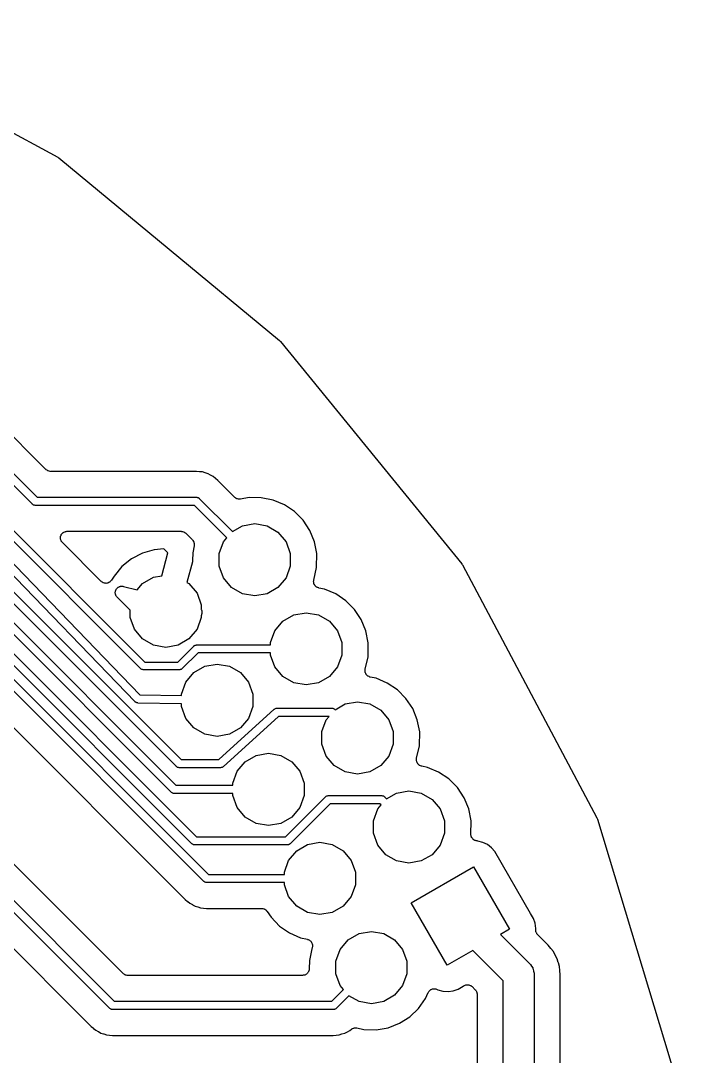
# Model space of a CAD drawing. Extents: x 164 to 228.7, y -128.7 to -69.
# Drawn here: x 215.31 to 228.14, y -93.69 to -73.56 of the extents above; entities that cross this region are included whole.
import ezdxf

# ---------------------------------------------------------------- set-up
doc = ezdxf.new("R2010")
doc.units = 0
doc.header["$MEASUREMENT"] = 0
doc.layers.add('BLACK', color=7, linetype='CONTINUOUS')

msp = doc.modelspace()

# ---------------------------------------------------------------- linework, layer by layer
at = {"layer": 'Black'}
for p, q in [((211.13, -73.5553), (216.034, -76.2068)), ((216.034, -76.2068), (216.043, -76.2145)), ((216.043, -76.2145), (216.054, -76.2207)), ((216.054, -76.2207), (220.35, -79.7743)), ((215.804, -82.2798), (212.917, -79.3921)), ((215.543, -82.9566), (212.467, -79.88)), ((212.557, -79.7434), (215.633, -82.82)), ((220.35, -79.7743), (220.358, -79.7837)), ((220.358, -79.7837), (220.367, -79.7919)), ((220.367, -79.7919), (223.891, -84.1121)), ((217.647, -86.153), (211.969, -80.475)), ((212.053, -80.347), (217.731, -86.025)), ((211.886, -80.7173), (217.63, -86.6615)), ((217.538, -86.7965), (211.794, -80.853)), ((218.343, -88.0566), (211.567, -81.28)), ((211.657, -81.1434), (218.433, -87.92)), ((218.243, -88.5566), (211.367, -81.68)), ((211.457, -81.5434), (218.333, -88.42)), ((211.257, -81.9434), (218.733, -89.42)), ((218.643, -89.5566), (211.167, -82.08)), ((211.157, -82.3434), (218.965, -90.1521)), ((215.809, -82.283), (215.804, -82.2798)), ((215.812, -82.2873), (215.809, -82.283)), ((215.827, -82.2956), (215.812, -82.2873)), ((215.84, -82.3051), (215.827, -82.2956)), ((215.846, -82.3065), (215.84, -82.3051)), ((215.851, -82.3093), (215.846, -82.3065)), ((215.867, -82.3122), (215.851, -82.3093)), ((215.883, -82.3165), (215.867, -82.3122)), ((215.889, -82.316), (215.883, -82.3165)), ((215.894, -82.317), (215.889, -82.316)), ((218.73, -82.317), (215.894, -82.317)), ((218.732, -82.317), (218.73, -82.317)), ((218.791, -82.3236), (218.732, -82.317)), ((218.732, -82.317), (218.732, -82.317)), ((218.732, -82.317), (218.732, -82.317)), ((218.732, -82.317), (218.732, -82.317)), ((218.792, -82.3236), (218.791, -82.3236)), ((218.792, -82.3237), (218.792, -82.3236)), ((218.848, -82.3294), (218.792, -82.3237)), ((218.902, -82.3464), (218.848, -82.3294)), ((218.903, -82.3465), (218.902, -82.3464)), ((218.903, -82.3468), (218.903, -82.3465)), ((218.957, -82.3632), (218.903, -82.3468)), ((218.875, -90.2886), (211.067, -82.48)), ((219.006, -82.3903), (218.957, -82.3632)), ((219.007, -82.3905), (219.006, -82.3903)), ((219.007, -82.3909), (219.007, -82.3905)), ((219.057, -82.4175), (219.007, -82.3909)), ((219.1, -82.4536), (219.057, -82.4175)), ((219.1, -82.454), (219.1, -82.4536)), ((219.101, -82.4545), (219.1, -82.454)), ((219.147, -82.4921), (219.101, -82.4545)), ((219.478, -82.8234), (219.147, -82.4921)), ((215.633, -82.82), (218.73, -82.82)), ((218.73, -82.82), (218.734, -82.8206)), ((218.734, -82.8206), (218.737, -82.8203)), ((218.737, -82.8203), (218.747, -82.823)), ((218.747, -82.823), (218.757, -82.8248)), ((218.757, -82.8248), (218.761, -82.8266)), ((218.761, -82.8266), (218.764, -82.8275)), ((218.764, -82.8275), (218.772, -82.8335)), ((218.772, -82.8335), (218.782, -82.8387)), ((218.782, -82.8387), (218.784, -82.8414)), ((218.784, -82.8414), (218.787, -82.8434)), ((218.787, -82.8434), (219.431, -83.4879)), ((219.492, -82.8335), (219.478, -82.8234)), ((219.506, -82.8445), (219.492, -82.8335)), ((219.51, -82.846), (219.506, -82.8445)), ((219.514, -82.8487), (219.51, -82.846)), ((219.531, -82.8533), (219.514, -82.8487)), ((219.548, -82.859), (219.531, -82.8533)), ((219.552, -82.8589), (219.548, -82.859)), ((219.557, -82.8602), (219.552, -82.8589)), ((219.574, -82.8586), (219.557, -82.8602)), ((219.592, -82.8584), (219.574, -82.8586)), ((219.756, -82.827), (219.592, -82.8584)), ((219.993, -82.8287), (219.756, -82.827)), ((220.225, -82.8763), (219.993, -82.8287)), ((220.443, -82.9681), (220.225, -82.8763)), ((210.896, -83.0202), (218.515, -90.6399)), ((215.546, -82.9586), (215.543, -82.9566)), ((215.549, -82.9613), (215.546, -82.9586)), ((215.558, -82.9665), (215.549, -82.9613)), ((215.566, -82.9725), (215.558, -82.9665)), ((215.57, -82.9734), (215.566, -82.9725)), ((215.573, -82.9752), (215.57, -82.9734)), ((215.583, -82.977), (215.573, -82.9752)), ((215.593, -82.9797), (215.583, -82.977)), ((215.597, -82.9794), (215.593, -82.9797)), ((215.6, -82.98), (215.597, -82.9794)), ((218.697, -82.98), (215.6, -82.98)), ((219.323, -83.6062), (218.697, -82.98)), ((220.64, -83.1006), (220.443, -82.9681)), ((220.807, -83.2687), (220.64, -83.1006)), ((219.626, -83.3756), (219.866, -83.3332)), ((219.866, -83.3332), (220.106, -83.3756)), ((220.938, -83.466), (220.807, -83.2687)), ((216.098, -83.5621), (216.104, -83.5465)), ((216.104, -83.5465), (216.108, -83.5422)), ((216.108, -83.5422), (216.11, -83.5372)), ((216.11, -83.5372), (216.122, -83.5254)), ((216.122, -83.5254), (216.132, -83.5127)), ((216.132, -83.5127), (216.137, -83.5099)), ((216.137, -83.5099), (216.141, -83.506)), ((216.141, -83.506), (216.156, -83.499)), ((216.156, -83.499), (216.171, -83.4907)), ((216.171, -83.4907), (216.176, -83.4897)), ((216.176, -83.4897), (216.181, -83.4873)), ((216.181, -83.4873), (216.198, -83.4859)), ((216.198, -83.4859), (216.214, -83.483)), ((216.214, -83.483), (218.436, -83.483)), ((218.436, -83.483), (218.442, -83.484)), ((218.442, -83.484), (218.447, -83.4835)), ((218.447, -83.4835), (218.463, -83.4878)), ((218.463, -83.4878), (218.479, -83.4907)), ((218.479, -83.4907), (218.484, -83.4935)), ((218.484, -83.4935), (218.49, -83.4949)), ((218.49, -83.4949), (218.503, -83.5044)), ((218.503, -83.5044), (218.518, -83.5127)), ((218.518, -83.5127), (218.521, -83.517)), ((218.521, -83.517), (218.526, -83.5202)), ((218.526, -83.5202), (218.654, -83.6485)), ((219.431, -83.4879), (219.626, -83.3756)), ((220.106, -83.3756), (220.318, -83.4976)), ((220.318, -83.4976), (220.475, -83.6846)), ((221.028, -83.6851), (220.938, -83.466)), ((216.088, -83.6211), (216.089, -83.6045)), ((216.089, -83.6265), (216.088, -83.6211)), ((216.089, -83.5879), (216.091, -83.5827)), ((216.089, -83.6045), (216.089, -83.5879)), ((216.089, -83.6321), (216.089, -83.6265)), ((216.095, -83.6476), (216.089, -83.6321)), ((216.091, -83.5771), (216.098, -83.5621)), ((216.091, -83.5827), (216.091, -83.5771)), ((216.099, -83.6637), (216.095, -83.6476)), ((216.102, -83.6682), (216.099, -83.6637)), ((216.104, -83.6735), (216.102, -83.6682)), ((216.115, -83.6862), (216.104, -83.6735)), ((216.124, -83.6998), (216.115, -83.6862)), ((216.882, -84.4572), (216.124, -83.6998)), ((218.654, -83.6485), (218.665, -83.6639)), ((218.665, -83.6639), (218.677, -83.6787)), ((218.677, -83.6787), (218.678, -83.6819)), ((218.678, -83.6819), (218.679, -83.6847)), ((218.679, -83.6847), (218.684, -83.7028)), ((218.684, -83.7028), (218.69, -83.7207)), ((218.691, -83.7273), (218.689, -83.746)), ((218.689, -83.746), (218.689, -83.7648)), ((218.69, -83.7207), (218.69, -83.724)), ((218.69, -83.724), (218.691, -83.7273)), ((219.174, -83.9139), (219.257, -83.6846)), ((219.257, -83.6846), (219.323, -83.6062)), ((220.475, -83.6846), (220.558, -83.9139)), ((221.074, -83.9166), (221.028, -83.6851)), ((217.681, -83.9099), (217.47, -84.02)), ((217.909, -83.8431), (217.681, -83.9099)), ((218.098, -83.8263), (217.909, -83.8431)), ((218.056, -84.347), (218.174, -83.9041)), ((218.174, -83.9041), (218.098, -83.8263)), ((218.66, -83.9006), (218.658, -84.0478)), ((218.689, -83.7648), (218.66, -83.9006)), ((219.174, -84.1579), (219.174, -83.9139)), ((220.558, -83.9139), (220.558, -84.1579)), ((221.07, -84.1889), (221.074, -83.9166)), ((217.47, -84.02), (217.284, -84.1691)), ((218.653, -84.0789), (218.547, -84.4754)), ((218.655, -84.0632), (218.653, -84.0789)), ((218.658, -84.0478), (218.655, -84.0632)), ((219.257, -84.3872), (219.174, -84.1579)), ((220.558, -84.1579), (220.475, -84.3872)), ((223.891, -84.1121), (223.897, -84.123)), ((223.897, -84.123), (223.905, -84.1327)), ((223.905, -84.1327), (226.522, -89.0551)), ((217.129, -84.3543), (217.079, -84.4344)), ((217.284, -84.1691), (217.129, -84.3543)), ((217.894, -84.3756), (218.056, -84.347)), ((221.015, -84.4312), (221.07, -84.1889)), ((216.885, -84.4592), (216.882, -84.4572)), ((216.887, -84.4619), (216.885, -84.4592)), ((216.903, -84.4718), (216.887, -84.4619)), ((216.918, -84.4825), (216.903, -84.4718)), ((216.921, -84.4834), (216.918, -84.4825)), ((216.924, -84.4852), (216.921, -84.4834)), ((216.942, -84.4891), (216.924, -84.4852)), ((216.96, -84.4939), (216.942, -84.4891)), ((216.964, -84.4936), (216.96, -84.4939)), ((216.967, -84.4943), (216.964, -84.4936)), ((216.986, -84.4917), (216.967, -84.4943)), ((217.004, -84.49), (216.986, -84.4917)), ((217.007, -84.4886), (217.004, -84.49)), ((217.011, -84.4881), (217.007, -84.4886)), ((217.027, -84.4793), (217.011, -84.4881)), ((217.044, -84.4714), (217.027, -84.4793)), ((217.047, -84.4689), (217.044, -84.4714)), ((217.05, -84.4673), (217.047, -84.4689)), ((217.062, -84.4534), (217.05, -84.4673)), ((217.075, -84.4402), (217.062, -84.4534)), ((217.077, -84.437), (217.075, -84.4402)), ((217.079, -84.4344), (217.077, -84.437)), ((217.217, -84.5668), (217.226, -84.5604)), ((217.226, -84.5604), (217.237, -84.5575)), ((217.237, -84.5575), (217.247, -84.5528)), ((217.247, -84.5528), (217.258, -84.5518)), ((217.258, -84.5518), (217.269, -84.549)), ((217.269, -84.549), (217.28, -84.5499)), ((217.28, -84.5499), (217.291, -84.549)), ((217.291, -84.549), (217.301, -84.5518)), ((217.301, -84.5518), (217.312, -84.5528)), ((217.312, -84.5528), (217.577, -84.6236)), ((217.577, -84.6236), (217.682, -84.4976)), ((217.682, -84.4976), (217.894, -84.3756)), ((218.547, -84.4754), (218.586, -84.4976)), ((218.586, -84.4976), (218.743, -84.6846)), ((219.414, -84.5742), (219.257, -84.3872)), ((220.475, -84.3872), (220.318, -84.5742)), ((221.011, -84.4574), (221.012, -84.4547)), ((221.013, -84.4703), (221.011, -84.4574)), ((221.012, -84.452), (221.015, -84.4394)), ((221.012, -84.4547), (221.012, -84.452)), ((221.013, -84.4752), (221.013, -84.4703)), ((221.014, -84.4803), (221.013, -84.4752)), ((221.016, -84.4959), (221.014, -84.4803)), ((221.015, -84.4394), (221.015, -84.4312)), ((221.017, -84.4983), (221.016, -84.4959)), ((221.018, -84.501), (221.017, -84.4983)), ((221.025, -84.5148), (221.018, -84.501)), ((221.026, -84.5174), (221.025, -84.5148)), ((221.028, -84.5197), (221.026, -84.5174)), ((221.035, -84.5355), (221.028, -84.5197)), ((221.037, -84.5374), (221.035, -84.5355)), ((221.039, -84.5398), (221.037, -84.5374)), ((221.052, -84.5515), (221.039, -84.5398)), ((221.053, -84.5525), (221.052, -84.5515)), ((221.054, -84.5532), (221.053, -84.5525)), ((221.067, -84.5662), (221.054, -84.5532)), ((217.153, -84.6644), (217.156, -84.6537)), ((217.154, -84.6755), (217.153, -84.6644)), ((217.153, -84.6866), (217.154, -84.6755)), ((217.156, -84.6973), (217.153, -84.6866)), ((217.156, -84.6537), (217.157, -84.6426)), ((217.157, -84.7084), (217.156, -84.6973)), ((217.157, -84.6426), (217.162, -84.6325)), ((217.162, -84.7184), (217.157, -84.7084)), ((217.162, -84.6325), (217.164, -84.6218)), ((217.164, -84.7292), (217.162, -84.7184)), ((217.164, -84.6218), (217.171, -84.6127)), ((217.171, -84.7383), (217.164, -84.7292)), ((217.171, -84.6127), (217.176, -84.6026)), ((217.176, -84.7483), (217.171, -84.7383)), ((217.176, -84.6026), (217.183, -84.5948)), ((217.183, -84.7562), (217.176, -84.7483)), ((217.183, -84.5948), (217.19, -84.5857)), ((217.19, -84.7653), (217.183, -84.7562)), ((217.19, -84.5857), (217.199, -84.5793)), ((217.199, -84.5793), (217.207, -84.5714)), ((217.207, -84.5714), (217.217, -84.5668)), ((218.743, -84.6846), (218.826, -84.9139)), ((219.626, -84.6962), (219.414, -84.5742)), ((219.866, -84.7386), (219.626, -84.6962)), ((220.106, -84.6962), (219.866, -84.7386)), ((220.318, -84.5742), (220.106, -84.6962)), ((221.07, -84.5673), (221.067, -84.5662)), ((221.072, -84.5691), (221.07, -84.5673)), ((221.089, -84.576), (221.072, -84.5691)), ((221.09, -84.5764), (221.089, -84.576)), ((221.09, -84.5766), (221.09, -84.5764)), ((221.107, -84.5841), (221.09, -84.5766)), ((221.11, -84.5843), (221.107, -84.5841)), ((221.113, -84.5853), (221.11, -84.5843)), ((221.225, -84.6084), (221.113, -84.5853)), ((221.443, -84.7002), (221.225, -84.6084)), ((221.64, -84.8327), (221.443, -84.7002)), ((217.442, -85.0175), (217.19, -84.7653)), ((218.826, -84.9139), (218.826, -85.0026)), ((221.807, -85.0008), (221.64, -84.8327)), ((217.442, -85.1579), (217.442, -85.0175)), ((217.525, -85.3872), (217.442, -85.1579)), ((218.826, -85.1579), (218.743, -85.3872)), ((218.826, -85.0026), (218.829, -85.0112)), ((218.829, -85.1134), (218.826, -85.1174)), ((218.826, -85.1174), (218.826, -85.1579)), ((218.829, -85.0112), (218.836, -85.0256)), ((218.833, -85.0968), (218.829, -85.1122)), ((218.829, -85.1122), (218.829, -85.1128)), ((218.829, -85.1128), (218.829, -85.1134)), ((218.839, -85.0818), (218.833, -85.0968)), ((218.836, -85.0256), (218.836, -85.0263)), ((218.836, -85.0263), (218.836, -85.0269)), ((218.836, -85.0269), (218.837, -85.0324)), ((218.837, -85.0324), (218.839, -85.0377)), ((218.839, -85.0377), (218.839, -85.0536)), ((218.839, -85.0536), (218.84, -85.0695)), ((218.84, -85.0708), (218.839, -85.0762)), ((218.839, -85.0762), (218.839, -85.0818)), ((218.84, -85.0695), (218.84, -85.0701)), ((218.84, -85.0701), (218.84, -85.0708)), ((220.414, -85.2297), (220.626, -85.1077)), ((220.626, -85.1077), (220.866, -85.0653)), ((220.866, -85.0653), (221.106, -85.1077)), ((221.106, -85.1077), (221.318, -85.2297)), ((221.938, -85.1981), (221.807, -85.0008)), ((220.257, -85.4166), (220.414, -85.2297)), ((221.318, -85.2297), (221.475, -85.4166)), ((222.028, -85.4171), (221.938, -85.1981)), ((217.682, -85.5742), (217.525, -85.3872)), ((218.743, -85.3872), (218.586, -85.5742)), ((220.174, -85.6459), (220.257, -85.4166)), ((221.475, -85.4166), (221.558, -85.6459)), ((222.074, -85.6486), (222.028, -85.4171)), ((217.894, -85.6962), (217.682, -85.5742)), ((218.134, -85.7386), (217.894, -85.6962)), ((218.374, -85.6962), (218.134, -85.7386)), ((218.369, -86.025), (218.679, -85.7149)), ((218.586, -85.5742), (218.374, -85.6962)), ((218.679, -85.7149), (218.682, -85.713)), ((218.682, -85.713), (218.684, -85.7105)), ((218.684, -85.7105), (218.692, -85.7056)), ((218.692, -85.7056), (218.7, -85.7)), ((218.7, -85.7), (218.704, -85.6991)), ((218.704, -85.6991), (218.706, -85.6975)), ((218.706, -85.6975), (218.716, -85.6958)), ((218.716, -85.6958), (218.726, -85.6932)), ((218.726, -85.6932), (218.729, -85.6935)), ((218.729, -85.6935), (218.732, -85.6929)), ((218.732, -85.6929), (220.174, -85.6929)), ((220.174, -85.6929), (220.174, -85.6459)), ((221.558, -85.6459), (221.558, -85.89)), ((222.07, -85.921), (222.074, -85.6486)), ((218.763, -85.8429), (218.453, -86.153)), ((220.174, -85.8429), (218.763, -85.8429)), ((220.174, -85.89), (220.174, -85.8429)), ((220.257, -86.1193), (220.174, -85.89)), ((221.558, -85.89), (221.475, -86.1193)), ((222.015, -86.1632), (222.07, -85.921)), ((217.65, -86.1549), (217.647, -86.153)), ((217.652, -86.1575), (217.65, -86.1549)), ((217.66, -86.1624), (217.652, -86.1575)), ((217.668, -86.168), (217.66, -86.1624)), ((217.671, -86.1688), (217.668, -86.168)), ((217.674, -86.1705), (217.671, -86.1688)), ((217.684, -86.1722), (217.674, -86.1705)), ((217.693, -86.1747), (217.684, -86.1722)), ((217.731, -86.025), (218.369, -86.025)), ((218.416, -86.1722), (218.407, -86.1747)), ((218.426, -86.1705), (218.416, -86.1722)), ((218.429, -86.1688), (218.426, -86.1705)), ((218.432, -86.168), (218.429, -86.1688)), ((218.44, -86.1624), (218.432, -86.168)), ((218.448, -86.1575), (218.44, -86.1624)), ((218.45, -86.1549), (218.448, -86.1575)), ((218.453, -86.153), (218.45, -86.1549)), ((218.682, -86.2297), (218.894, -86.1077)), ((218.894, -86.1077), (219.134, -86.0653)), ((219.134, -86.0653), (219.374, -86.1077)), ((219.374, -86.1077), (219.586, -86.2297)), ((220.414, -86.3062), (220.257, -86.1193)), ((221.475, -86.1193), (221.318, -86.3062)), ((222.012, -86.1841), (222.015, -86.1714)), ((222.015, -86.1714), (222.015, -86.1632)), ((217.697, -86.1744), (217.693, -86.1747)), ((217.7, -86.175), (217.697, -86.1744)), ((218.4, -86.175), (217.7, -86.175)), ((218.403, -86.1744), (218.4, -86.175)), ((218.407, -86.1747), (218.403, -86.1744)), ((218.525, -86.4166), (218.682, -86.2297)), ((219.586, -86.2297), (219.743, -86.4166)), ((220.626, -86.4282), (220.414, -86.3062)), ((221.318, -86.3062), (221.106, -86.4282)), ((222.011, -86.1894), (222.012, -86.1868)), ((222.013, -86.2023), (222.011, -86.1894)), ((222.012, -86.1868), (222.012, -86.1841)), ((222.013, -86.2073), (222.013, -86.2023)), ((222.014, -86.2123), (222.013, -86.2073)), ((222.016, -86.2279), (222.014, -86.2123)), ((222.017, -86.2304), (222.016, -86.2279)), ((222.018, -86.2331), (222.017, -86.2304)), ((222.025, -86.2469), (222.018, -86.2331)), ((222.026, -86.2494), (222.025, -86.2469)), ((222.028, -86.2517), (222.026, -86.2494)), ((222.035, -86.2676), (222.028, -86.2517)), ((222.037, -86.2695), (222.035, -86.2676)), ((222.039, -86.2719), (222.037, -86.2695)), ((222.052, -86.2836), (222.039, -86.2719)), ((222.053, -86.2846), (222.052, -86.2836)), ((222.054, -86.2853), (222.053, -86.2846)), ((222.067, -86.2982), (222.054, -86.2853)), ((222.07, -86.2993), (222.067, -86.2982)), ((222.072, -86.3011), (222.07, -86.2993)), ((222.089, -86.308), (222.072, -86.3011)), ((222.09, -86.3085), (222.089, -86.308)), ((222.09, -86.3086), (222.09, -86.3085)), ((222.107, -86.3162), (222.09, -86.3086)), ((222.11, -86.3164), (222.107, -86.3162)), ((222.113, -86.3174), (222.11, -86.3164)), ((222.225, -86.3404), (222.113, -86.3174)), ((222.443, -86.4322), (222.225, -86.3404)), ((218.442, -86.6459), (218.525, -86.4166)), ((219.743, -86.4166), (219.826, -86.6459)), ((220.866, -86.4706), (220.626, -86.4282)), ((221.106, -86.4282), (220.866, -86.4706)), ((222.64, -86.5647), (222.443, -86.4322)), ((222.807, -86.7328), (222.64, -86.5647)), ((217.63, -86.6615), (218.442, -86.6758)), ((218.442, -86.6758), (218.442, -86.6459)), ((219.826, -86.6459), (219.826, -86.89)), ((222.938, -86.9301), (222.807, -86.7328)), ((217.541, -86.7985), (217.538, -86.7965)), ((217.543, -86.8013), (217.541, -86.7985)), ((217.552, -86.8067), (217.543, -86.8013)), ((217.561, -86.8128), (217.552, -86.8067)), ((217.564, -86.8138), (217.561, -86.8128)), ((217.567, -86.8156), (217.564, -86.8138)), ((217.578, -86.8176), (217.567, -86.8156)), ((217.588, -86.8205), (217.578, -86.8176)), ((217.591, -86.8202), (217.588, -86.8205)), ((217.595, -86.8209), (217.591, -86.8202)), ((218.442, -86.8358), (217.595, -86.8209)), ((218.442, -86.89), (218.442, -86.8358)), ((218.525, -87.1193), (218.442, -86.89)), ((219.169, -87.92), (220.246, -86.9408)), ((219.826, -86.89), (219.743, -87.1193)), ((220.246, -86.9408), (220.248, -86.9399)), ((220.248, -86.9399), (220.249, -86.9387)), ((220.249, -86.9387), (220.259, -86.9325)), ((220.259, -86.9325), (220.27, -86.926)), ((220.27, -86.926), (220.271, -86.9256)), ((220.271, -86.9256), (220.273, -86.9248)), ((220.273, -86.9248), (220.285, -86.9227)), ((220.285, -86.9227), (220.297, -86.9201)), ((220.297, -86.9201), (220.298, -86.9203)), ((220.298, -86.9203), (220.3, -86.92)), ((220.3, -86.92), (221.366, -86.92)), ((221.366, -86.92), (221.369, -86.9206)), ((221.369, -86.9206), (221.373, -86.9203)), ((221.373, -86.9203), (221.383, -86.923)), ((221.383, -86.923), (221.393, -86.9248)), ((221.393, -86.9248), (221.396, -86.9266)), ((221.396, -86.9266), (221.4, -86.9275)), ((221.4, -86.9275), (221.408, -86.9335)), ((221.408, -86.9335), (221.417, -86.9387)), ((221.417, -86.9387), (221.42, -86.9414)), ((221.42, -86.9414), (221.423, -86.9434)), ((221.423, -86.9434), (221.431, -86.952)), ((221.431, -86.952), (221.626, -86.8397)), ((221.626, -86.8397), (221.866, -86.7973)), ((221.866, -86.7973), (222.106, -86.8397)), ((222.106, -86.8397), (222.318, -86.9617)), ((222.318, -86.9617), (222.475, -87.1487)), ((223.028, -87.1492), (222.938, -86.9301)), ((218.682, -87.3062), (218.525, -87.1193)), ((220.331, -87.08), (219.254, -88.0592)), ((219.743, -87.1193), (219.586, -87.3062)), ((221.315, -87.08), (220.331, -87.08)), ((221.174, -87.378), (221.257, -87.1487)), ((221.257, -87.1487), (221.315, -87.08)), ((222.475, -87.1487), (222.558, -87.378)), ((223.074, -87.3807), (223.028, -87.1492)), ((218.894, -87.4282), (218.682, -87.3062)), ((219.586, -87.3062), (219.374, -87.4282)), ((221.174, -87.622), (221.174, -87.378)), ((222.558, -87.378), (222.558, -87.622)), ((223.07, -87.653), (223.074, -87.3807)), ((219.134, -87.4706), (218.894, -87.4282)), ((219.374, -87.4282), (219.134, -87.4706)), ((221.257, -87.8513), (221.174, -87.622)), ((222.558, -87.622), (222.475, -87.8513)), ((223.015, -87.8953), (223.07, -87.653)), ((218.433, -87.92), (219.169, -87.92)), ((219.525, -88.1487), (219.682, -87.9617)), ((219.682, -87.9617), (219.894, -87.8397)), ((219.894, -87.8397), (220.134, -87.7973)), ((220.134, -87.7973), (220.374, -87.8397)), ((220.374, -87.8397), (220.586, -87.9617)), ((220.586, -87.9617), (220.743, -88.1487)), ((221.414, -88.0383), (221.257, -87.8513)), ((222.475, -87.8513), (222.318, -88.0383)), ((223.011, -87.9215), (223.012, -87.9188)), ((223.013, -87.9344), (223.011, -87.9215)), ((223.012, -87.9161), (223.015, -87.9035)), ((223.012, -87.9188), (223.012, -87.9161)), ((223.013, -87.9393), (223.013, -87.9344)), ((223.014, -87.9444), (223.013, -87.9393)), ((223.016, -87.96), (223.014, -87.9444)), ((223.015, -87.9035), (223.015, -87.8953)), ((223.017, -87.9624), (223.016, -87.96)), ((223.018, -87.9651), (223.017, -87.9624)), ((223.025, -87.9789), (223.018, -87.9651)), ((223.026, -87.9815), (223.025, -87.9789)), ((223.028, -87.9838), (223.026, -87.9815)), ((223.035, -87.9996), (223.028, -87.9838)), ((218.346, -88.0586), (218.343, -88.0566)), ((218.349, -88.0613), (218.346, -88.0586)), ((218.358, -88.0665), (218.349, -88.0613)), ((218.366, -88.0725), (218.358, -88.0665)), ((218.37, -88.0734), (218.366, -88.0725)), ((218.373, -88.0752), (218.37, -88.0734)), ((218.383, -88.077), (218.373, -88.0752)), ((218.393, -88.0797), (218.383, -88.077)), ((218.397, -88.0794), (218.393, -88.0797)), ((218.4, -88.08), (218.397, -88.0794)), ((219.2, -88.08), (218.4, -88.08)), ((219.202, -88.0797), (219.2, -88.08)), ((219.203, -88.0799), (219.202, -88.0797)), ((219.215, -88.0773), (219.203, -88.0799)), ((219.227, -88.0752), (219.215, -88.0773)), ((219.229, -88.0744), (219.227, -88.0752)), ((219.23, -88.074), (219.229, -88.0744)), ((219.241, -88.0674), (219.23, -88.074)), ((219.251, -88.0613), (219.241, -88.0674)), ((219.252, -88.0601), (219.251, -88.0613)), ((219.254, -88.0592), (219.252, -88.0601)), ((219.442, -88.378), (219.525, -88.1487)), ((220.743, -88.1487), (220.826, -88.378)), ((221.626, -88.1603), (221.414, -88.0383)), ((221.866, -88.2027), (221.626, -88.1603)), ((222.106, -88.1603), (221.866, -88.2027)), ((222.318, -88.0383), (222.106, -88.1603)), ((223.037, -88.0015), (223.035, -87.9996)), ((223.039, -88.0039), (223.037, -88.0015)), ((223.052, -88.0156), (223.039, -88.0039)), ((223.053, -88.0166), (223.052, -88.0156)), ((223.054, -88.0173), (223.053, -88.0166)), ((223.067, -88.0303), (223.054, -88.0173)), ((223.07, -88.0314), (223.067, -88.0303)), ((223.072, -88.0332), (223.07, -88.0314)), ((223.089, -88.0401), (223.072, -88.0332)), ((223.09, -88.0405), (223.089, -88.0401)), ((223.09, -88.0407), (223.09, -88.0405)), ((223.107, -88.0482), (223.09, -88.0407)), ((223.11, -88.0484), (223.107, -88.0482)), ((223.113, -88.0494), (223.11, -88.0484)), ((223.225, -88.0725), (223.113, -88.0494)), ((223.443, -88.1643), (223.225, -88.0725)), ((223.64, -88.2968), (223.443, -88.1643)), ((219.442, -88.42), (219.442, -88.378)), ((220.826, -88.378), (220.826, -88.622)), ((223.807, -88.4649), (223.64, -88.2968)), ((218.246, -88.5586), (218.243, -88.5566)), ((218.249, -88.5613), (218.246, -88.5586)), ((218.258, -88.5665), (218.249, -88.5613)), ((218.266, -88.5725), (218.258, -88.5665)), ((218.27, -88.5734), (218.266, -88.5725)), ((218.273, -88.5752), (218.27, -88.5734)), ((218.283, -88.577), (218.273, -88.5752)), ((218.293, -88.5797), (218.283, -88.577)), ((218.297, -88.5794), (218.293, -88.5797)), ((218.3, -88.58), (218.297, -88.5794)), ((219.442, -88.58), (218.3, -88.58)), ((218.333, -88.42), (219.442, -88.42)), ((219.442, -88.622), (219.442, -88.58)), ((222.431, -88.6841), (222.626, -88.5718)), ((222.626, -88.5718), (222.866, -88.5294)), ((222.866, -88.5294), (223.106, -88.5718)), ((223.106, -88.5718), (223.318, -88.6938)), ((223.938, -88.6622), (223.807, -88.4649)), ((219.525, -88.8513), (219.442, -88.622)), ((220.467, -89.42), (221.243, -88.6434)), ((221.333, -88.78), (220.557, -89.5566)), ((220.826, -88.622), (220.743, -88.8513)), ((221.243, -88.6434), (221.246, -88.6414)), ((221.246, -88.6414), (221.249, -88.6387)), ((221.249, -88.6387), (221.258, -88.6335)), ((221.258, -88.6335), (221.266, -88.6275)), ((221.266, -88.6275), (221.27, -88.6266)), ((221.27, -88.6266), (221.273, -88.6248)), ((221.273, -88.6248), (221.283, -88.623)), ((221.283, -88.623), (221.293, -88.6203)), ((221.293, -88.6203), (221.297, -88.6206)), ((221.297, -88.6206), (221.3, -88.62)), ((221.3, -88.62), (222.334, -88.62)), ((222.301, -88.78), (221.333, -88.78)), ((222.323, -88.8024), (222.301, -88.78)), ((222.334, -88.62), (222.337, -88.6206)), ((222.337, -88.6206), (222.341, -88.6203)), ((222.341, -88.6203), (222.351, -88.623)), ((222.351, -88.623), (222.361, -88.6248)), ((222.361, -88.6248), (222.364, -88.6266)), ((222.364, -88.6266), (222.368, -88.6275)), ((222.368, -88.6275), (222.376, -88.6335)), ((222.376, -88.6335), (222.385, -88.6387)), ((222.385, -88.6387), (222.388, -88.6414)), ((222.388, -88.6414), (222.391, -88.6434)), ((222.391, -88.6434), (222.431, -88.6841)), ((223.318, -88.6938), (223.475, -88.8807)), ((224.028, -88.8812), (223.938, -88.6622)), ((219.682, -89.0383), (219.525, -88.8513)), ((220.743, -88.8513), (220.586, -89.0383)), ((222.174, -89.11), (222.257, -88.8807)), ((222.257, -88.8807), (222.323, -88.8024)), ((223.475, -88.8807), (223.558, -89.11)), ((224.074, -89.1127), (224.028, -88.8812)), ((219.894, -89.1603), (219.682, -89.0383)), ((220.134, -89.2027), (219.894, -89.1603)), ((220.374, -89.1603), (220.134, -89.2027)), ((220.586, -89.0383), (220.374, -89.1603)), ((222.174, -89.3541), (222.174, -89.11)), ((223.558, -89.11), (223.558, -89.3541)), ((224.07, -89.3747), (224.074, -89.1127)), ((226.522, -89.0551), (226.526, -89.0669)), ((226.526, -89.0669), (226.531, -89.078)), ((226.531, -89.078), (228.143, -94.415)), ((222.257, -89.5834), (222.174, -89.3541)), ((223.558, -89.3541), (223.475, -89.5834)), ((224.072, -89.3824), (224.07, -89.3747)), ((224.071, -89.3903), (224.072, -89.3824)), ((224.075, -89.404), (224.071, -89.3903)), ((218.646, -89.5586), (218.643, -89.5566)), ((218.649, -89.5613), (218.646, -89.5586)), ((218.658, -89.5665), (218.649, -89.5613)), ((218.666, -89.5725), (218.658, -89.5665)), ((218.67, -89.5734), (218.666, -89.5725)), ((218.673, -89.5752), (218.67, -89.5734)), ((218.683, -89.577), (218.673, -89.5752)), ((218.693, -89.5797), (218.683, -89.577)), ((218.697, -89.5794), (218.693, -89.5797)), ((218.7, -89.58), (218.697, -89.5794)), ((220.5, -89.58), (218.7, -89.58)), ((218.733, -89.42), (220.467, -89.42)), ((220.503, -89.5794), (220.5, -89.58)), ((220.507, -89.5797), (220.503, -89.5794)), ((220.517, -89.577), (220.507, -89.5797)), ((220.527, -89.5752), (220.517, -89.577)), ((220.53, -89.5734), (220.527, -89.5752)), ((220.534, -89.5725), (220.53, -89.5734)), ((220.542, -89.5665), (220.534, -89.5725)), ((220.551, -89.5613), (220.542, -89.5665)), ((220.554, -89.5586), (220.551, -89.5613)), ((220.557, -89.5566), (220.554, -89.5586)), ((220.682, -89.6938), (220.894, -89.5718)), ((220.894, -89.5718), (221.134, -89.5294)), ((221.134, -89.5294), (221.374, -89.5718)), ((221.374, -89.5718), (221.586, -89.6938)), ((222.414, -89.7703), (222.257, -89.5834)), ((223.475, -89.5834), (223.318, -89.7703)), ((224.077, -89.4182), (224.075, -89.404)), ((224.081, -89.4251), (224.077, -89.4182)), ((224.083, -89.4326), (224.081, -89.4251)), ((224.092, -89.4442), (224.083, -89.4326)), ((224.099, -89.4567), (224.092, -89.4442)), ((224.105, -89.4618), (224.099, -89.4567)), ((224.109, -89.4682), (224.105, -89.4618)), ((224.121, -89.4761), (224.109, -89.4682)), ((224.132, -89.4855), (224.121, -89.4761)), ((224.14, -89.4883), (224.132, -89.4855)), ((224.146, -89.4927), (224.14, -89.4883)), ((224.16, -89.4961), (224.146, -89.4927)), ((224.173, -89.5012), (224.16, -89.4961)), ((224.181, -89.5013), (224.173, -89.5012)), ((224.189, -89.5032), (224.181, -89.5013)), ((224.205, -89.5042), (224.189, -89.5032)), ((224.302, -89.5301), (224.205, -89.5042)), ((224.392, -89.5744), (224.302, -89.5301)), ((224.471, -89.6353), (224.392, -89.5744)), ((220.525, -89.8807), (220.682, -89.6938)), ((221.586, -89.6938), (221.743, -89.8807)), ((222.626, -89.8923), (222.414, -89.7703)), ((223.318, -89.7703), (223.106, -89.8923)), ((224.537, -89.7106), (224.471, -89.6353)), ((225.231, -90.9122), (224.537, -89.7106)), ((217.304, -92.0798), (215.044, -89.8198)), ((220.442, -90.11), (220.525, -89.8807)), ((221.743, -89.8807), (221.826, -90.11)), ((222.866, -89.9347), (222.626, -89.8923)), ((223.106, -89.8923), (222.866, -89.9347)), ((214.689, -90.1755), (217.133, -92.62)), ((218.965, -90.1521), (220.442, -90.1521)), ((220.442, -90.1521), (220.442, -90.11)), ((221.826, -90.11), (221.826, -90.3541)), ((222.91, -90.7079), (224.122, -90.0079)), ((224.122, -90.0079), (224.822, -91.2203)), ((217.043, -92.7566), (214.575, -90.2886)), ((218.878, -90.2906), (218.875, -90.2886)), ((218.881, -90.2933), (218.878, -90.2906)), ((218.89, -90.2986), (218.881, -90.2933)), ((218.898, -90.3046), (218.89, -90.2986)), ((218.902, -90.3055), (218.898, -90.3046)), ((218.905, -90.3072), (218.902, -90.3055)), ((218.915, -90.309), (218.905, -90.3072)), ((218.925, -90.3117), (218.915, -90.309)), ((218.929, -90.3114), (218.925, -90.3117)), ((218.932, -90.3121), (218.929, -90.3114)), ((220.442, -90.3121), (218.932, -90.3121)), ((220.442, -90.3541), (220.442, -90.3121)), ((220.525, -90.5834), (220.442, -90.3541)), ((221.826, -90.3541), (221.743, -90.5834)), ((220.682, -90.7703), (220.525, -90.5834)), ((221.743, -90.5834), (221.586, -90.7703)), ((214.22, -90.6443), (216.683, -93.1079)), ((218.515, -90.6399), (218.561, -90.6776)), ((218.561, -90.6776), (218.562, -90.6781)), ((218.562, -90.6781), (218.562, -90.6784)), ((218.562, -90.6784), (218.605, -90.7146)), ((218.605, -90.7146), (218.655, -90.7411)), ((218.655, -90.7411), (218.655, -90.7415)), ((218.655, -90.7415), (218.656, -90.7418)), ((218.656, -90.7418), (218.705, -90.7688)), ((218.705, -90.7688), (218.759, -90.7853)), ((218.759, -90.7853), (218.76, -90.7856)), ((218.76, -90.7856), (218.76, -90.7857)), ((218.76, -90.7857), (218.814, -90.8026)), ((218.814, -90.8026), (218.87, -90.8083)), ((220.894, -90.8923), (220.682, -90.7703)), ((221.586, -90.7703), (221.374, -90.8923)), ((223.61, -91.9203), (222.91, -90.7079)), ((218.87, -90.8083), (218.87, -90.8085)), ((218.87, -90.8085), (218.871, -90.8085)), ((218.871, -90.8085), (218.93, -90.815)), ((218.93, -90.815), (218.93, -90.815)), ((218.93, -90.815), (218.93, -90.8151)), ((218.93, -90.8151), (218.931, -90.815)), ((218.931, -90.815), (218.933, -90.8151)), ((218.933, -90.8151), (220.003, -90.8151)), ((220.003, -90.8151), (220.022, -90.8183)), ((220.022, -90.8183), (220.041, -90.8207)), ((220.041, -90.8207), (220.044, -90.8222)), ((220.044, -90.8222), (220.047, -90.8227)), ((220.047, -90.8227), (220.063, -90.8322)), ((220.063, -90.8322), (220.08, -90.8409)), ((220.08, -90.8409), (220.082, -90.8432)), ((220.082, -90.8432), (220.085, -90.8448)), ((220.085, -90.8448), (220.097, -90.8593)), ((220.097, -90.8593), (220.11, -90.8733)), ((220.11, -90.8733), (220.183, -90.986)), ((220.183, -90.986), (220.347, -91.1564)), ((221.134, -90.9347), (220.894, -90.8923)), ((221.374, -90.8923), (221.134, -90.9347)), ((225.287, -91.0096), (225.231, -90.9122)), ((220.347, -91.1564), (220.542, -91.2916)), ((225.319, -91.1044), (225.287, -91.0096)), ((225.332, -91.2036), (225.319, -91.1044)), ((225.331, -91.2252), (225.332, -91.2036)), ((220.542, -91.2916), (220.759, -91.3865)), ((220.759, -91.3865), (220.891, -91.4155)), ((221.682, -91.4258), (221.894, -91.3038)), ((221.894, -91.3038), (222.134, -91.2614)), ((222.134, -91.2614), (222.374, -91.3038)), ((222.374, -91.3038), (222.586, -91.4258)), ((224.822, -91.2203), (224.647, -91.3212)), ((224.647, -91.3212), (225.212, -91.8859)), ((225.332, -91.2349), (225.331, -91.2252)), ((225.331, -91.2446), (225.332, -91.2349)), ((225.334, -91.2567), (225.331, -91.2446)), ((225.336, -91.2691), (225.334, -91.2567)), ((225.34, -91.2778), (225.336, -91.2691)), ((225.343, -91.2872), (225.34, -91.2778)), ((225.35, -91.2974), (225.343, -91.2872)), ((225.355, -91.3086), (225.35, -91.2974)), ((225.362, -91.3154), (225.355, -91.3086)), ((225.368, -91.3233), (225.362, -91.3154)), ((225.571, -91.5264), (225.368, -91.3233)), ((220.891, -91.4155), (220.892, -91.4158)), ((220.892, -91.4158), (220.892, -91.4159)), ((220.892, -91.4159), (220.899, -91.4189)), ((220.899, -91.4189), (220.907, -91.4202)), ((220.907, -91.4202), (220.919, -91.427)), ((220.919, -91.427), (220.931, -91.4323)), ((220.977, -91.5971), (220.928, -91.8288)), ((220.931, -91.4323), (220.932, -91.4329)), ((220.932, -91.4329), (220.933, -91.4332)), ((220.933, -91.4332), (220.939, -91.4384)), ((220.939, -91.4384), (220.945, -91.4422)), ((220.945, -91.4422), (220.954, -91.4528)), ((220.954, -91.4528), (220.964, -91.462)), ((220.964, -91.462), (220.964, -91.4628)), ((220.964, -91.4628), (220.965, -91.4634)), ((220.965, -91.4634), (220.969, -91.4702)), ((220.969, -91.4702), (220.973, -91.476)), ((220.973, -91.476), (220.978, -91.4889)), ((220.98, -91.5895), (220.977, -91.5971)), ((220.978, -91.4889), (220.984, -91.5011)), ((220.981, -91.5879), (220.98, -91.5887)), ((220.98, -91.5887), (220.98, -91.5895)), ((220.984, -91.5745), (220.981, -91.5879)), ((220.984, -91.5011), (220.985, -91.502)), ((220.989, -91.5616), (220.984, -91.5745)), ((220.985, -91.502), (220.985, -91.5028)), ((220.985, -91.5028), (220.986, -91.5103)), ((220.986, -91.5103), (220.989, -91.5175)), ((220.989, -91.5175), (220.989, -91.5312)), ((220.989, -91.5312), (220.99, -91.5448)), ((220.99, -91.5466), (220.989, -91.554)), ((220.989, -91.554), (220.989, -91.5616)), ((220.99, -91.5448), (220.99, -91.5457)), ((220.99, -91.5457), (220.99, -91.5466)), ((221.525, -91.6128), (221.682, -91.4258)), ((222.586, -91.4258), (222.743, -91.6128)), ((225.573, -91.5283), (225.571, -91.5264)), ((225.573, -91.5284), (225.573, -91.5283)), ((225.573, -91.5286), (225.573, -91.5284)), ((225.575, -91.5307), (225.573, -91.5286)), ((225.625, -91.593), (225.575, -91.5307)), ((225.625, -91.5934), (225.625, -91.593)), ((225.626, -91.594), (225.625, -91.5934)), ((225.675, -91.6546), (225.626, -91.594)), ((221.442, -91.8421), (221.525, -91.6128)), ((222.743, -91.6128), (222.826, -91.8421)), ((224.109, -91.6318), (223.61, -91.9203)), ((224.7, -92.2223), (224.109, -91.6318)), ((225.711, -91.724), (225.675, -91.6546)), ((225.712, -91.7245), (225.711, -91.724)), ((225.712, -91.7252), (225.712, -91.7245)), ((225.748, -91.7942), (225.712, -91.7252)), ((225.77, -91.8692), (225.748, -91.7942)), ((220.923, -92.0121), (220.919, -92.0233)), ((220.925, -91.9918), (220.923, -92.0018)), ((220.923, -92.0018), (220.923, -92.0121)), ((220.928, -91.8288), (220.925, -91.9918)), ((221.442, -92.0861), (221.442, -91.8421)), ((222.826, -91.8421), (222.826, -92.0861)), ((225.212, -91.8859), (225.22, -91.8968)), ((225.22, -91.8968), (225.23, -91.9052)), ((225.23, -91.9052), (225.249, -91.9392)), ((225.249, -91.9392), (225.272, -91.9713)), ((225.272, -91.9713), (225.275, -91.984)), ((225.275, -91.984), (225.282, -91.9955)), ((225.282, -91.9955), (225.289, -92.0341)), ((225.771, -91.8698), (225.77, -91.8692)), ((225.771, -91.8705), (225.771, -91.8698)), ((225.793, -91.9453), (225.771, -91.8705)), ((225.8, -92.0232), (225.793, -91.9453)), ((217.309, -92.083), (217.304, -92.0798)), ((217.312, -92.0873), (217.309, -92.083)), ((217.327, -92.0956), (217.312, -92.0873)), ((217.34, -92.1051), (217.327, -92.0956)), ((217.346, -92.1065), (217.34, -92.1051)), ((217.351, -92.1093), (217.346, -92.1065)), ((217.367, -92.1122), (217.351, -92.1093)), ((217.383, -92.1165), (217.367, -92.1122)), ((217.389, -92.116), (217.383, -92.1165)), ((217.394, -92.117), (217.389, -92.116)), ((220.798, -92.117), (217.394, -92.117)), ((220.808, -92.1152), (220.798, -92.117)), ((220.819, -92.1154), (220.808, -92.1152)), ((220.83, -92.1114), (220.819, -92.1154)), ((220.842, -92.1093), (220.83, -92.1114)), ((220.851, -92.1042), (220.842, -92.1093)), ((220.86, -92.1009), (220.851, -92.1042)), ((220.87, -92.0933), (220.86, -92.1009)), ((220.88, -92.0873), (220.87, -92.0933)), ((220.887, -92.0795), (220.88, -92.0873)), ((220.895, -92.073), (220.887, -92.0795)), ((220.901, -92.0627), (220.895, -92.073)), ((220.908, -92.0535), (220.901, -92.0627)), ((220.912, -92.0439), (220.908, -92.0535)), ((220.917, -92.0351), (220.912, -92.0439)), ((220.919, -92.0233), (220.917, -92.0351)), ((221.525, -92.3154), (221.442, -92.0861)), ((222.826, -92.0861), (222.743, -92.3154)), ((225.289, -92.0341), (225.299, -92.0719)), ((225.299, -92.0719), (225.298, -92.0851)), ((225.298, -92.0851), (225.3, -92.0981)), ((225.3, -92.0981), (225.3, -101.8)), ((225.8, -92.0238), (225.8, -92.0232)), ((225.8, -92.0245), (225.8, -92.0238)), ((225.808, -92.1043), (225.8, -92.0245)), ((225.808, -101.8), (225.808, -92.1043)), ((221.365, -92.62), (221.591, -92.3938)), ((221.591, -92.3938), (221.525, -92.3154)), ((222.743, -92.3154), (222.586, -92.5024)), ((223.259, -92.4218), (223.264, -92.4147)), ((223.264, -92.4147), (223.275, -92.4067)), ((223.275, -92.4067), (223.285, -92.3973)), ((223.285, -92.3973), (223.293, -92.3938)), ((223.293, -92.3938), (223.3, -92.3888)), ((223.3, -92.3888), (223.313, -92.385)), ((223.313, -92.385), (223.325, -92.3796)), ((223.325, -92.3796), (223.334, -92.379)), ((223.334, -92.379), (223.342, -92.3766)), ((223.342, -92.3766), (223.356, -92.3776)), ((223.356, -92.3776), (223.369, -92.3767)), ((223.369, -92.3767), (223.378, -92.3791)), ((223.378, -92.3791), (223.386, -92.3797)), ((223.386, -92.3797), (223.399, -92.3852)), ((223.399, -92.3852), (223.412, -92.389)), ((223.412, -92.389), (223.43, -92.3981)), ((223.43, -92.3981), (223.527, -92.424)), ((223.726, -92.4174), (223.82, -92.3853)), ((223.82, -92.3853), (223.918, -92.329)), ((223.918, -92.329), (223.942, -92.3154)), ((223.918, -92.329), (223.918, -92.329)), ((223.942, -92.3154), (223.957, -92.3097)), ((223.957, -92.3097), (223.972, -92.3027)), ((223.972, -92.3027), (223.978, -92.3022)), ((223.978, -92.3022), (223.983, -92.3003)), ((223.983, -92.3003), (224, -92.3003)), ((224, -92.3003), (224.016, -92.2989)), ((224.016, -92.2989), (224.021, -92.3003)), ((224.021, -92.3003), (224.027, -92.3003)), ((224.027, -92.3003), (224.043, -92.306)), ((224.043, -92.306), (224.059, -92.3103)), ((224.059, -92.3103), (224.063, -92.3135)), ((224.063, -92.3135), (224.069, -92.3154)), ((224.069, -92.3154), (224.081, -92.3261)), ((224.081, -92.3261), (224.095, -92.3356)), ((224.095, -92.3356), (224.155, -92.3956)), ((224.155, -92.3956), (224.158, -92.4001)), ((224.158, -92.4001), (224.162, -92.4037)), ((224.162, -92.4037), (224.171, -92.4181)), ((224.7, -101.676), (224.7, -92.2223)), ((221.699, -92.5121), (221.455, -92.7566)), ((221.894, -92.6244), (221.699, -92.5121)), ((222.586, -92.5024), (222.374, -92.6244)), ((223.053, -92.7573), (223.189, -92.5637)), ((223.189, -92.5637), (223.239, -92.4513)), ((223.239, -92.4513), (223.247, -92.44)), ((223.247, -92.44), (223.253, -92.4278)), ((223.253, -92.4278), (223.259, -92.4218)), ((223.527, -92.424), (223.627, -92.4305)), ((223.627, -92.4305), (223.726, -92.4174)), ((224.171, -92.4181), (224.18, -92.4317)), ((224.18, -92.4317), (224.182, -92.4371)), ((224.182, -92.4371), (224.184, -92.4419)), ((224.184, -92.4419), (224.187, -92.4583)), ((224.187, -92.4583), (224.192, -92.4743)), ((224.192, -92.4743), (224.191, -92.4799)), ((224.191, -92.4799), (224.192, -92.4854)), ((224.192, -92.4854), (224.192, -98.9062)), ((217.046, -92.7586), (217.043, -92.7566)), ((217.049, -92.7613), (217.046, -92.7586)), ((217.058, -92.7665), (217.049, -92.7613)), ((217.066, -92.7725), (217.058, -92.7665)), ((217.07, -92.7734), (217.066, -92.7725)), ((217.073, -92.7752), (217.07, -92.7734)), ((217.083, -92.777), (217.073, -92.7752)), ((217.093, -92.7797), (217.083, -92.777)), ((217.097, -92.7794), (217.093, -92.7797)), ((217.1, -92.78), (217.097, -92.7794)), ((221.398, -92.78), (217.1, -92.78)), ((217.133, -92.62), (221.365, -92.62)), ((221.402, -92.7794), (221.398, -92.78)), ((221.405, -92.7797), (221.402, -92.7794)), ((221.415, -92.777), (221.405, -92.7797)), ((221.425, -92.7752), (221.415, -92.777)), ((221.428, -92.7734), (221.425, -92.7752)), ((221.432, -92.7725), (221.428, -92.7734)), ((221.44, -92.7665), (221.432, -92.7725)), ((221.45, -92.7613), (221.44, -92.7665)), ((221.452, -92.7586), (221.45, -92.7613)), ((221.455, -92.7566), (221.452, -92.7586)), ((222.134, -92.6668), (221.894, -92.6244)), ((222.374, -92.6244), (222.134, -92.6668)), ((222.881, -92.9206), (223.053, -92.7573)), ((222.681, -93.0476), (222.881, -92.9206)), ((216.683, -93.1079), (216.729, -93.1455)), ((216.729, -93.1455), (216.73, -93.146)), ((216.73, -93.146), (216.73, -93.1464)), ((216.73, -93.1464), (216.773, -93.1825)), ((216.773, -93.1825), (216.823, -93.2091)), ((216.823, -93.2091), (216.823, -93.2095)), ((216.823, -93.2095), (216.824, -93.2097)), ((216.824, -93.2097), (216.873, -93.2368)), ((221.617, -93.2399), (221.667, -93.2135)), ((221.667, -93.2135), (221.668, -93.2133)), ((221.668, -93.2129), (221.718, -93.187)), ((221.668, -93.2133), (221.668, -93.2129)), ((221.718, -93.187), (221.745, -93.1648)), ((221.745, -93.1648), (221.756, -93.1585)), ((221.756, -93.1585), (221.767, -93.1507)), ((221.767, -93.1507), (221.776, -93.1478)), ((221.776, -93.1478), (221.784, -93.1433)), ((221.784, -93.1433), (221.796, -93.1412)), ((221.796, -93.1412), (221.809, -93.1373)), ((221.809, -93.1373), (221.818, -93.1377)), ((221.818, -93.1377), (221.827, -93.1362)), ((221.827, -93.1362), (221.84, -93.1386)), ((221.84, -93.1386), (221.853, -93.1392)), ((221.853, -93.1392), (221.99, -93.1694)), ((221.99, -93.1694), (222.227, -93.1744)), ((222.227, -93.1744), (222.46, -93.1332)), ((222.46, -93.1332), (222.681, -93.0476)), ((216.873, -93.2368), (216.927, -93.2532)), ((216.927, -93.2532), (216.928, -93.2535)), ((216.928, -93.2535), (216.928, -93.2536)), ((216.928, -93.2536), (216.982, -93.2706)), ((216.982, -93.2706), (217.038, -93.2763)), ((217.038, -93.2763), (217.038, -93.2765)), ((217.038, -93.2765), (217.039, -93.2764)), ((217.039, -93.2764), (217.098, -93.283)), ((217.098, -93.283), (217.098, -93.283)), ((217.098, -93.283), (217.098, -93.283)), ((217.098, -93.283), (217.099, -93.283)), ((217.099, -93.283), (217.1, -93.283)), ((217.1, -93.283), (221.392, -93.283)), ((221.392, -93.283), (221.451, -93.2772)), ((221.451, -93.2772), (221.452, -93.2773)), ((221.452, -93.2771), (221.508, -93.2722)), ((221.452, -93.2773), (221.452, -93.2771)), ((221.508, -93.2722), (221.562, -93.256)), ((221.562, -93.256), (221.563, -93.2559)), ((221.563, -93.2556), (221.617, -93.2399)), ((221.563, -93.2559), (221.563, -93.2556))]:
    msp.add_line(p, q, dxfattribs=at)

doc.saveas('drawing.dxf')
